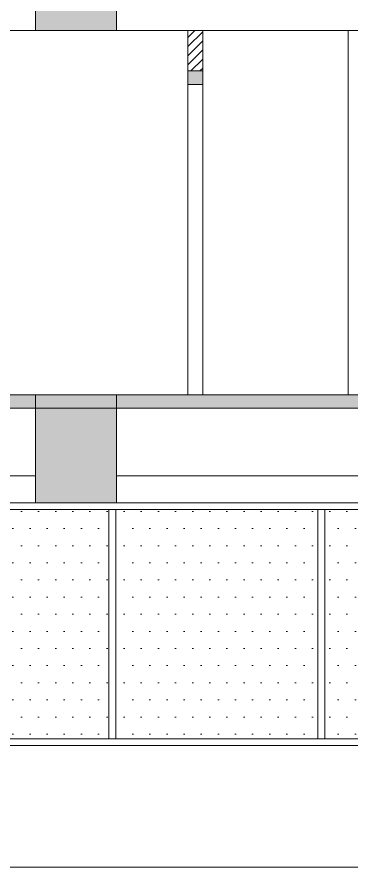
# Model space of a CAD drawing. Header units: millimetres. Extents: x -51 to 151, y -74 to 104.
# Drawn here: x 88.13 to 90.61, y -64.85 to -58.55 of the extents above; entities that cross this region are included whole.
import ezdxf

# ---------------------------------------------------------------- set-up
doc = ezdxf.new("R2010")
doc.units = ezdxf.units.MM
doc.header["$LTSCALE"] = 15

msp = doc.modelspace()

# ---------------------------------------------------------------- hatches: boundary and pattern name
at = {"linetype": 'Continuous', "lineweight": 13}
h = msp.add_hatch(color=256, dxfattribs=at)
h.dxf.hatch_style = 1
h.paths.add_polyline_path([(88.2663, -58.6473), (88.8663, -58.6473), (88.8663, -57.8473), (88.2663, -57.8473)])
at = {"linetype": 'Continuous', "lineweight": 13, "true_color": 0xb64b2b}
h = msp.add_hatch(dxfattribs=at)
h.set_pattern_fill('ANSI31', color=15, scale=0.015)
h.set_pattern_definition([(45, (-640.055973, -59.80791), (-0.0336759605, 0.0336759605), [])])
h.paths.add_polyline_path([(69.4863, -60.5473), (69.2663, -60.5473), (69.2663, -61.3473), (69.4863, -61.3473)])
h.paths.add_polyline_path([(69.4863, -58.6473), (69.2663, -58.6473), (69.2663, -58.8473), (69.3163, -58.8473), (69.4863, -58.8473)])
h.paths.add_polyline_path([(73.0663, -58.6473), (72.9563, -58.6473), (72.9563, -61.3473), (73.0663, -61.3473)])
h.paths.add_polyline_path([(80.7363, -58.6473), (80.6263, -58.6473), (80.6263, -58.9473), (80.7363, -58.9473)])
h.paths.add_polyline_path([(89.5063, -58.6473), (89.3963, -58.6473), (89.3963, -58.9473), (89.5063, -58.9473)])
h.paths.add_polyline_path([(97.1763, -58.6473), (97.0663, -58.6473), (97.0663, -61.3473), (97.1763, -61.3473)])
h.paths.add_polyline_path([(100.8663, -60.5473), (100.8163, -60.5473), (100.6463, -60.5473), (100.6463, -61.3473), (100.8663, -61.3473)])
h.paths.add_polyline_path([(100.8663, -58.6473), (100.6463, -58.6473), (100.6463, -58.8473), (100.8663, -58.8473)])
at = {"linetype": 'Continuous', "lineweight": 13}
h = msp.add_hatch(color=256, dxfattribs=at)
h.dxf.hatch_style = 1
h.paths.add_polyline_path([(89.5063, -58.9473), (89.3963, -58.9473), (89.3963, -59.0473), (89.5063, -59.0473)])
h = msp.add_hatch(color=256, dxfattribs=at)
h.dxf.hatch_style = 1
h.paths.add_polyline_path([(69.2663, -61.3473), (69.2663, -61.4473), (100.8663, -61.4473), (100.8663, -61.5473), (100.8663, -61.3473)])
h = msp.add_hatch(color=256, dxfattribs=at)
h.dxf.hatch_style = 1
h.paths.add_polyline_path([(88.2663, -62.1473), (88.8663, -62.1473), (88.8663, -61.3473), (88.2663, -61.3473)])
h = msp.add_hatch(color=256, dxfattribs=at)
h.dxf.hatch_style = 1
h.paths.add_polyline_path([(88.2663, -62.1473), (88.8663, -62.1473), (88.8663, -61.3473), (88.2663, -61.3473)])
at = {"linetype": 'Continuous', "lineweight": 0}
h = msp.add_hatch(dxfattribs=at)
h.set_pattern_fill('DOTS', color=153, scale=0.08)
h.set_pattern_definition([(0, (-640.05597, -17.50791), (0.0635, 0.127), [0, -0.127])])
h.paths.add_polyline_path([(87.2613, -62.1973), (85.7613, -62.1973), (85.7613, -63.8973), (87.2613, -63.8973)])
h.paths.add_polyline_path([(88.5663, -62.1973), (87.3113, -62.1973), (87.3113, -63.8973), (88.5663, -63.8973)])
h.paths.add_polyline_path([(88.8113, -62.1973), (88.5663, -62.1973), (88.5663, -63.8973), (88.8113, -63.8973)])
h.paths.add_polyline_path([(90.3613, -62.1973), (88.8613, -62.1973), (88.8613, -63.8973), (90.3613, -63.8973)])
h.paths.add_polyline_path([(91.9113, -62.1973), (90.4113, -62.1973), (90.4113, -63.8973), (91.9113, -63.8973)])
h.paths.add_polyline_path([(93.0163, -62.1973), (91.9613, -62.1973), (91.9613, -63.8973), (93.0163, -63.8973)])

# ---------------------------------------------------------------- linework, layer by layer
at = {"linetype": 'Continuous', "lineweight": 13}
for points in [[(88.2663, -58.6473), (88.8663, -58.6473), (88.8663, -57.8473), (88.2663, -57.8473)], [(89.3963, -61.3473), (89.5063, -61.3473), (89.5063, -58.6473), (89.3963, -58.6473)], [(89.5063, -59.0473), (89.3963, -59.0473), (89.3963, -58.9473), (89.5063, -58.9473)], [(88.2663, -62.1473), (88.8663, -62.1473), (88.8663, -61.3473), (88.2663, -61.3473)], [(88.2663, -62.1473), (88.8663, -62.1473), (88.8663, -61.3473), (88.2663, -61.3473)], [(85.7113, -64.8473), (93.0663, -64.8473), (93.0663, -62.1473), (85.7113, -62.1473)]]:
    msp.add_lwpolyline(points, close=True, dxfattribs=at)
for points in [[(81.8663, -58.6473), (88.2663, -58.6473)], [(88.8663, -58.6473), (94.2663, -58.6473)], [(90.5863, -61.3473), (90.5863, -58.6473)], [(69.2663, -61.3473), (100.8663, -61.3473)], [(69.2663, -61.3473), (100.8663, -61.3473)], [(100.8663, -61.4473), (69.2663, -61.4473)], [(100.8663, -61.4473), (69.2663, -61.4473)], [(81.8663, -61.9473), (88.2663, -61.9473)], [(81.8663, -61.9473), (88.2663, -61.9473)], [(88.8663, -61.9473), (94.2663, -61.9473)], [(88.8663, -61.9473), (94.2663, -61.9473)], [(81.8663, -62.1473), (88.2663, -62.1473)], [(81.8663, -62.1473), (88.2663, -62.1473)], [(88.3763, -62.1473), (88.2663, -62.1473)], [(88.8663, -62.1473), (94.2663, -62.1473)], [(88.8663, -62.1473), (94.2663, -62.1473)], [(93.0163, -63.8973), (93.0163, -62.1973), (85.7613, -62.1973), (85.7613, -63.8973)], [(88.8113, -62.1973), (88.8113, -63.8973)], [(88.8613, -62.1973), (88.8613, -63.8973)], [(90.3613, -62.1973), (90.3613, -63.8973)], [(90.4113, -62.1973), (90.4113, -63.8973)], [(85.7613, -63.8973), (93.0163, -63.8973)], [(85.7113, -63.9473), (93.0663, -63.9473)]]:
    msp.add_lwpolyline(points, dxfattribs=at)

doc.saveas('drawing.dxf')
